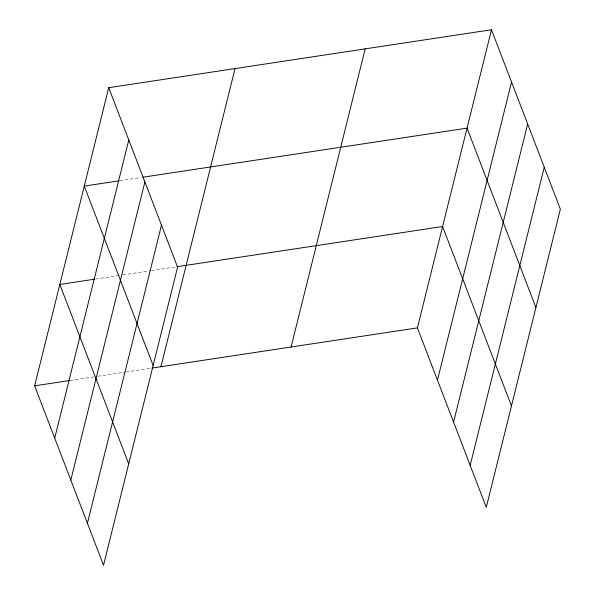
<?xml version="1.0" encoding="UTF-8"?>
<svg xmlns="http://www.w3.org/2000/svg" width="595" height="595" viewBox="0 0 595 595"><rect width="100%" height="100%" fill="white"/><g stroke="black" fill="none" stroke-linecap="round" stroke-linejoin="round"><path stroke-width="0.45" stroke-dasharray="2.98 2.23" d="M119.974 180.672L141.022 177.488M95.527 279.055L122.072 275.039M122.987 274.905L150.446 270.747M151.361 270.606L176.075 266.865M70.336 380.421L94.136 376.821M97.796 376.263L125.255 372.113M126.17 371.972L150.885 368.231"/><path stroke-width="0.89" d="M108.721 87.696L177.593 267.118L103.515 565.25L34.644 385.828L108.721 87.696L491.485 29.75L560.356 209.172L486.279 507.304L417.407 327.882L491.485 29.75M54.71 438.099L128.788 139.966M70.812 480.061L144.89 181.929M87.406 523.288L161.49 225.155M160.955 366.706L235.032 68.574M291.096 347.004L365.174 48.872M437.474 380.153L511.551 82.021M453.576 422.115L527.661 123.983M470.176 465.349L544.254 167.21M119.06 180.813L84.274 186.079L153.146 365.501M142.852 177.213L467.038 128.133L535.916 307.555M94.612 279.196L59.827 284.462L128.698 463.884M176.99 266.724L442.591 226.517L511.469 405.939M34.644 385.828L69.422 380.562M151.799 368.089L417.407 327.882"/></g></svg>
